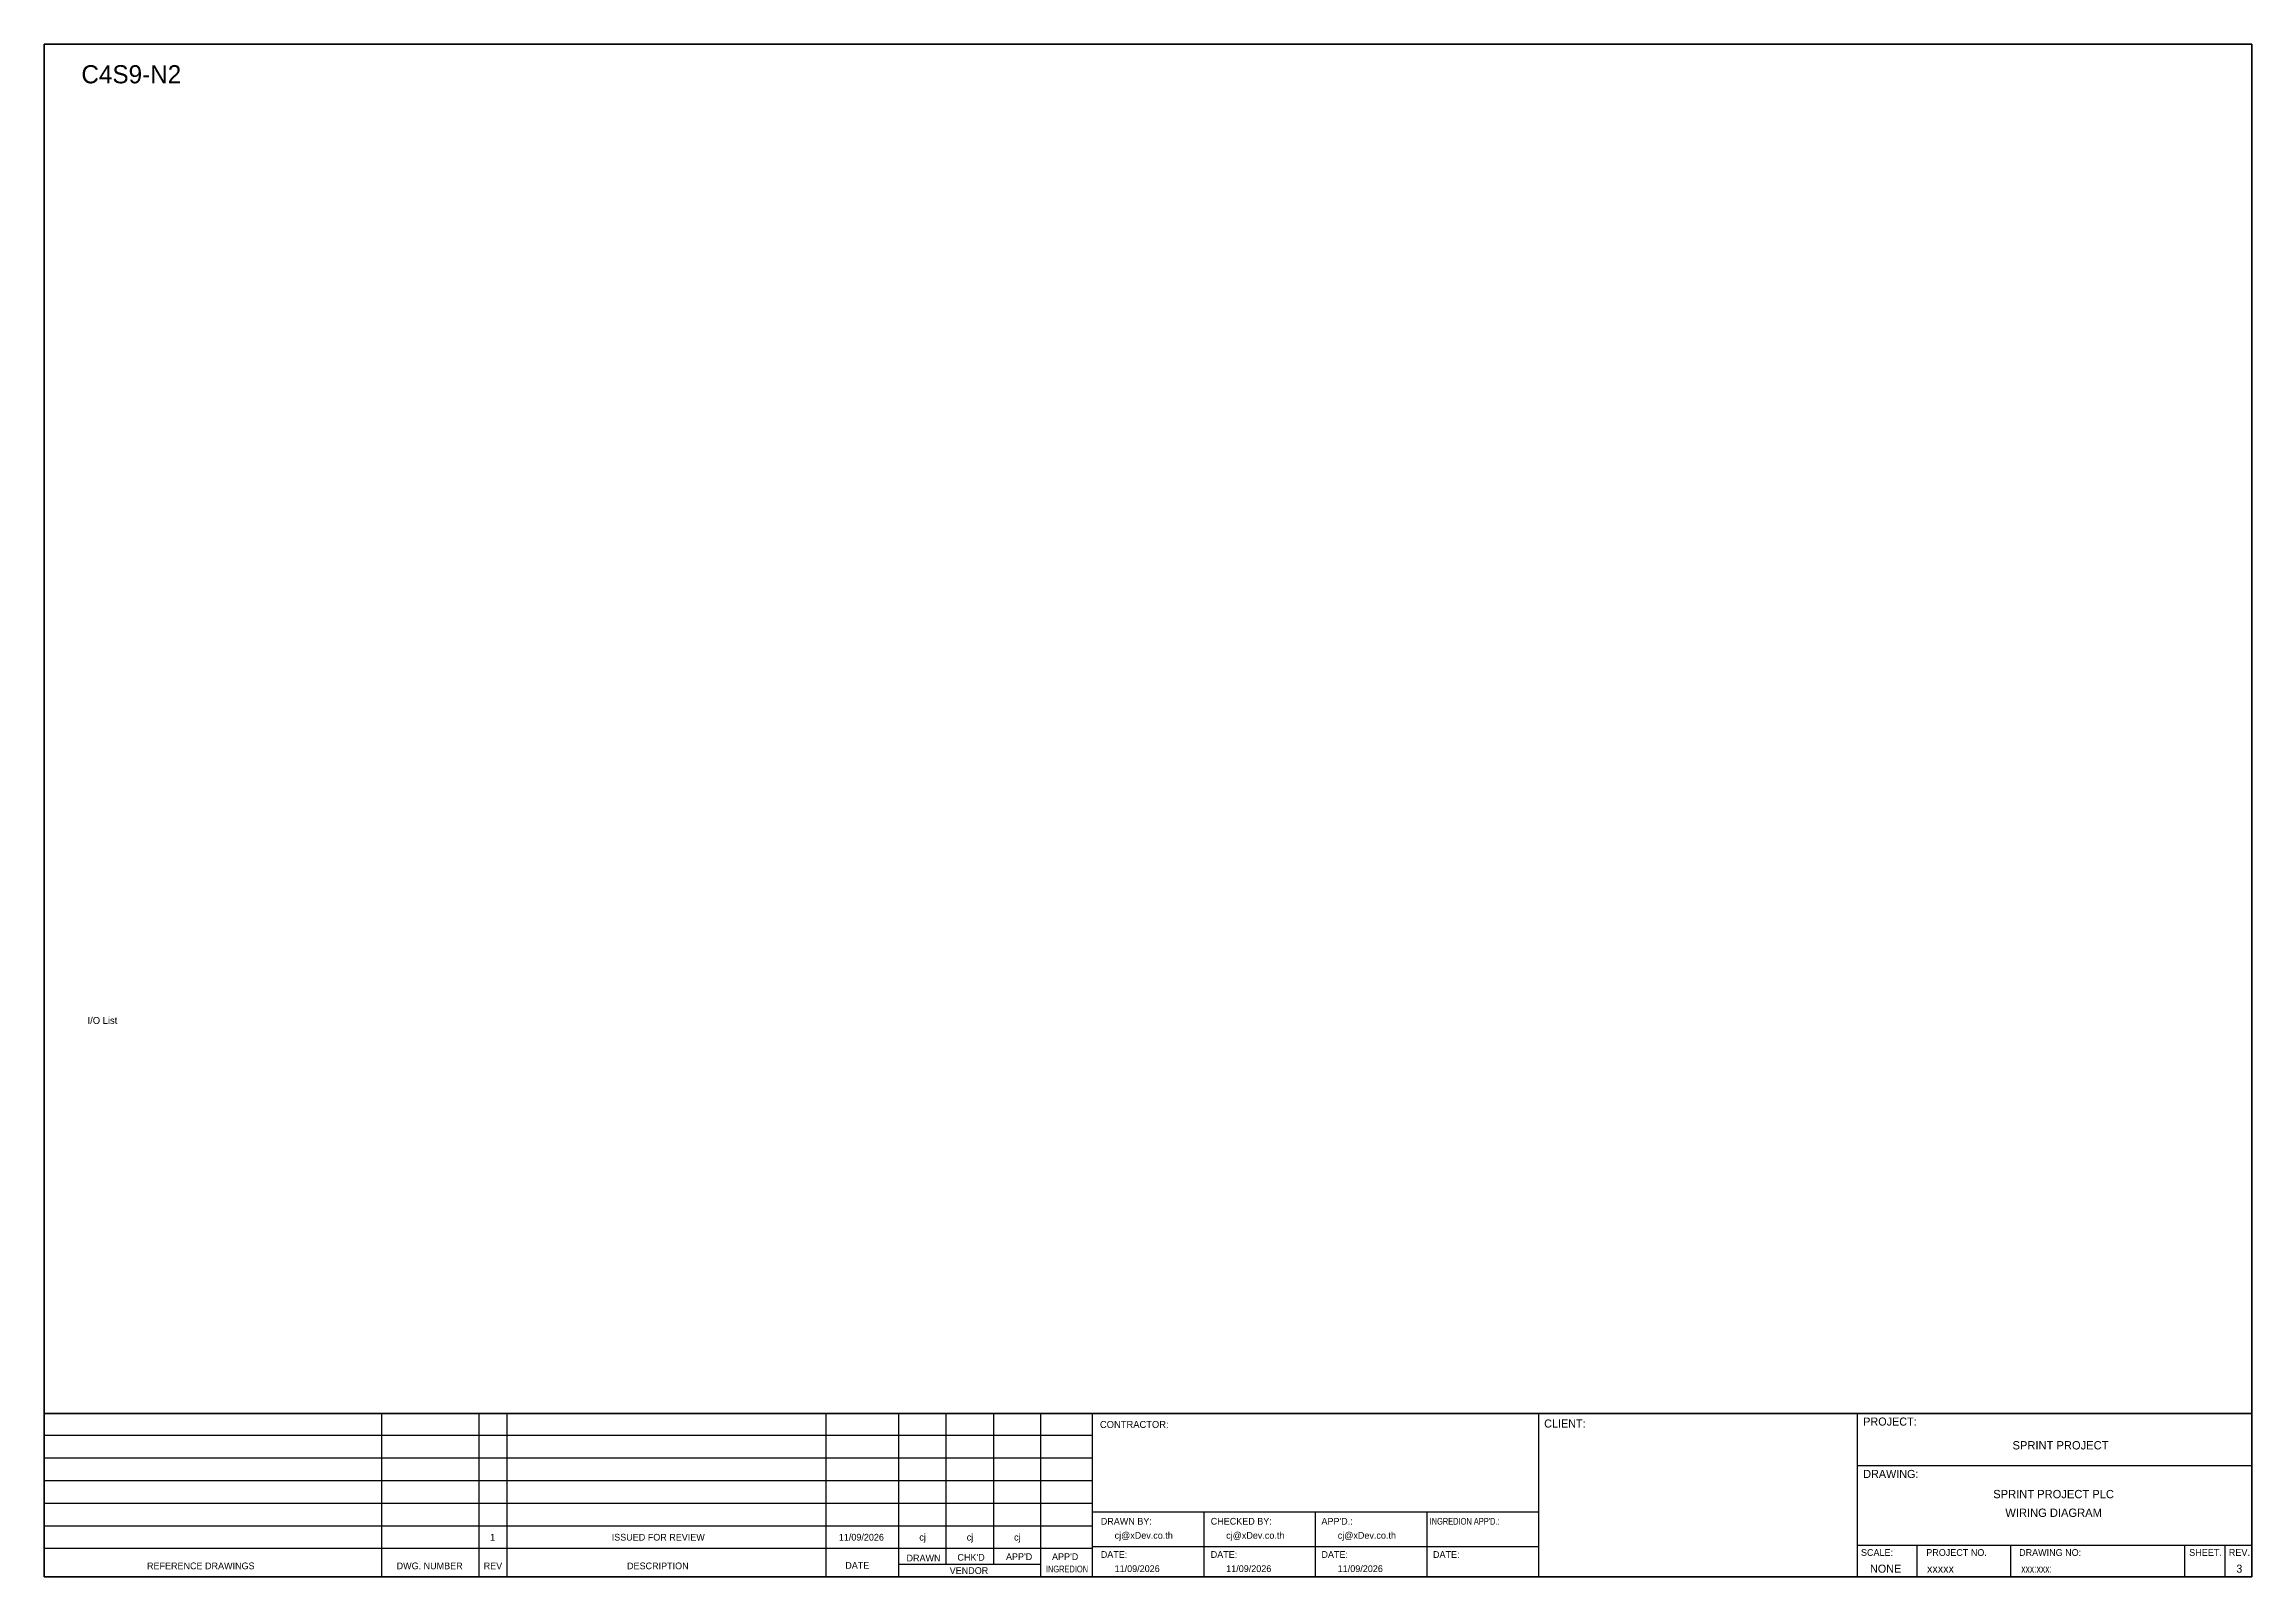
# Model space of a CAD drawing. Header units: metres. Extents: x 0 to 20667, y -39055 to 2704.
# Drawn here: x 12580 to 16473, y -30042 to -27338 of the extents above; entities that cross this region are included whole.
import ezdxf
from ezdxf.enums import TextEntityAlignment as Align

# ---------------------------------------------------------------- set-up
doc = ezdxf.new("R2010")
doc.units = ezdxf.units.M

msp = doc.modelspace()

# ---------------------------------------------------------------- linework, layer by layer
at = {"color": 4}
for p, q in [((15882.2, -29986), (15882.2, -30042.1)), ((16047.5, -29986), (16047.5, -30042.1))]:
    msp.add_line(p, q, dxfattribs=at)
at = {"color": 4, "ltscale": 0.5}
for p, q in [((16354.6, -29986), (16354.6, -30042.1)), ((16354.6, -29986), (16354.6, -30042.1)), ((16425.8, -29986), (16425.8, -30042.1)), ((16425.8, -29986), (16425.8, -30042.1))]:
    msp.add_line(p, q, dxfattribs=at)
at = {"layer": 'GT_1', "color": 4}
for p, q in [((13175.3, -30042.1), (13175.3, -29754)), ((13347.2, -30042.1), (13347.2, -29754)), ((13396.3, -30042.1), (13396.3, -29754)), ((13959, -30042.1), (13959, -29754)), ((14087.3, -30042.1), (14087.3, -29754)), ((14170.9, -30020.3), (14170.9, -29754)), ((14254.4, -30020.3), (14254.4, -29754)), ((14337.7, -30042.1), (14337.7, -29754)), ((14428.7, -30042.1), (14428.7, -29754)), ((15215.7, -30042.1), (15215.7, -29754)), ((15778, -30042.1), (15778, -29754)), ((15778, -30042.1), (15778, -29754)), ((15778, -30042.1), (15778, -29754)), ((14428.7, -29792.8), (12579.9, -29792.8)), ((14428.7, -29832.6), (12579.9, -29832.6)), ((14428.7, -29872.6), (12579.9, -29872.6)), ((14428.7, -29912.5), (12579.9, -29912.5)), ((15215.7, -29927.8), (14428.7, -29927.8)), ((14625.5, -30042.1), (14625.5, -29927.8)), ((14822.2, -30042.1), (14822.2, -29927.8)), ((15019, -30042.1), (15019, -29927.8)), ((14428.7, -29952.4), (12579.9, -29952.4)), ((14428.6, -29992.3), (12579.9, -29992.3)), ((15215.7, -29989.3), (14428.7, -29989.3)), ((15778, -29986), (16473.2, -29986)), ((14337.7, -30020.3), (14087.3, -30020.3))]:
    msp.add_line(p, q, dxfattribs=at)
at = {"layer": 'HELPPOINT', "color": 4, "lineweight": 35}
for p, q in [((12579.9, -30042.1), (12579.9, -27337.9)), ((12579.9, -27337.9), (16473.2, -27337.9)), ((12579.9, -30042.1), (12579.9, -27337.9)), ((12579.9, -27337.9), (16473.2, -27337.9)), ((16473.2, -27337.9), (16473.2, -30042.1)), ((16473.2, -27337.9), (16473.2, -30042.1)), ((16473.2, -30042.1), (12579.9, -30042.1)), ((16473.2, -30042.1), (12579.9, -30042.1))]:
    msp.add_line(p, q, dxfattribs=at)
at = {"layer": 'HELPPOINT', "color": 4}
for p, q in [((15778, -29845.6), (16473.2, -29845.6)), ((15778, -29845.6), (16473.2, -29845.6)), ((15778, -29986), (16473.2, -29986))]:
    msp.add_line(p, q, dxfattribs=at)
at = {"layer": 'MEMBER', "color": 4, "lineweight": 35}
msp.add_line((12579.9, -29754), (16473.2, -29754), dxfattribs=at)
msp.add_line((12579.9, -29754), (16473.2, -29754), dxfattribs=at)
at = {"layer": 'MEMBER', "color": 4}
for p, q in [((15778, -29845.6), (16473.2, -29845.6)), ((15778, -29845.6), (16473.2, -29845.6)), ((15778, -29986), (16473.2, -29986)), ((15778, -29986), (16473.2, -29986))]:
    msp.add_line(p, q, dxfattribs=at)

# ---------------------------------------------------------------- texts
at = {"color": 2}
msp.add_text('C4S9-N2', height=32, dxfattribs=at).set_placement((12645.6, -27407.1))
at = {"color": 4, "ltscale": 100}
for s, p in [('SPRINT PROJECT', (16135.8, -29810)), ('SPRINT PROJECT PLC', (16123.6, -29896.1)), ('WIRING DIAGRAM', (16123.6, -29929))]:
    msp.add_text(s, height=14.693, dxfattribs=at).set_placement(p, align=Align.MIDDLE_CENTER)
at = {"layer": 'GT_1', "color": 4}
for s, p in [('CLIENT:', (15225.2, -29778.7)), ('PROJECT:', (15787.9, -29775.3)), ('DRAWING:', (15787.9, -29867.7))]:
    msp.add_text(s, height=14.25, dxfattribs=at).set_placement(p)
at = {"layer": 'MEMBER', "color": 4, "ltscale": 0.8}
for s, height, p in [('I/O List', 12.35, (12656.5, -29066.6)), ('CONTRACTOR:', 12.35, (14441.8, -29779.4)), ('DRAWN BY:', 11.88, (14443.3, -29950)), ('CHECKED BY:', 11.875, (14637.2, -29950)), ("APP'D.:", 11.88, (14832.4, -29950)), ('cj@xDev.co.th', 11.875, (14467.7, -29974.9)), ('cj@xDev.co.th', 11.875, (14664.5, -29974.9)), ('cj@xDev.co.th', 11.875, (14861.2, -29974.9)), ('REFERENCE DRAWINGS', 11.875, (12761.3, -30028.7)), ('DWG. NUMBER', 11.875, (13201.5, -30028.7)), ('REV', 11.88, (13355, -30028.7)), ('DESCRIPTION', 11.875, (13607.9, -30028.7)), ('DATE', 11.88, (13992.7, -30027.9)), ('DRAWN', 11.88, (14100.7, -30014.9)), ("CHK'D", 11.88, (14190.5, -30013.6)), ("APP'D", 11.88, (14276.1, -30012.5)), ("APP'D", 11.88, (14357.3, -30012.5)), ('DATE:', 11.88, (14443.3, -30008.6)), ('DATE:', 11.88, (14637.2, -30008.6)), ('DATE:', 11.88, (14832.4, -30008.6)), ('DATE:', 11.88, (15029.2, -30008.6)), ('SCALE:', 11.88, (15783.9, -30005.1)), ('PROJECT NO.', 11.875, (15899.1, -30005.1)), ('DRAWING NO:', 11.875, (16062.8, -30005.1)), ('SHEET.', 12, (16362.6, -30005.1)), ('REV.', 12, (16432.5, -30005.1)), ('VENDOR', 11.88, (14176.8, -30037)), ('11/09/2026', 11.88, (14467.7, -30033.6)), ('11/09/2026', 11.88, (14664.5, -30033.6)), ('11/09/2026', 11.88, (14861.2, -30033.6)), ('NONE', 14.23, (15799.9, -30034.8)), ('xxxxx', 14.23, (15900.3, -30034.8))]:
    msp.add_text(s, height=height, dxfattribs=at).set_placement(p)
at = {"layer": 'MEMBER', "color": 4, "ltscale": 0.8, "width": 0.8}
for s, height, p in [("INGREDION APP'D.:", 11.875, (15023.2, -29950)), ('INGREDION', 11.88, (14346.5, -30034.2)), ('xxx:xxx:', 14.23, (16066.5, -30034.8))]:
    msp.add_text(s, height=height, dxfattribs=at).set_placement(p)
at = {"layer": 'MEMBER', "color": 4, "ltscale": 0.8}
for s, height, p in [('1', 11.9, (13370.8, -29972.2)), ('ISSUED FOR REVIEW', 11.875, (13662.9, -29972.2)), ('11/09/2026', 11.88, (14021.1, -29972.2)), ('cj', 11.88, (14129, -29972.2)), ('cj', 11.88, (14212.6, -29972.2)), ('cj', 11.88, (14296.1, -29972.2))]:
    msp.add_text(s, height=height, dxfattribs=at).set_placement(p, align=Align.MIDDLE_CENTER)
msp.add_text('3', height=14.2, dxfattribs=at).set_placement((16451.1, -30034.8), align=Align.CENTER)

doc.saveas('drawing.dxf')
